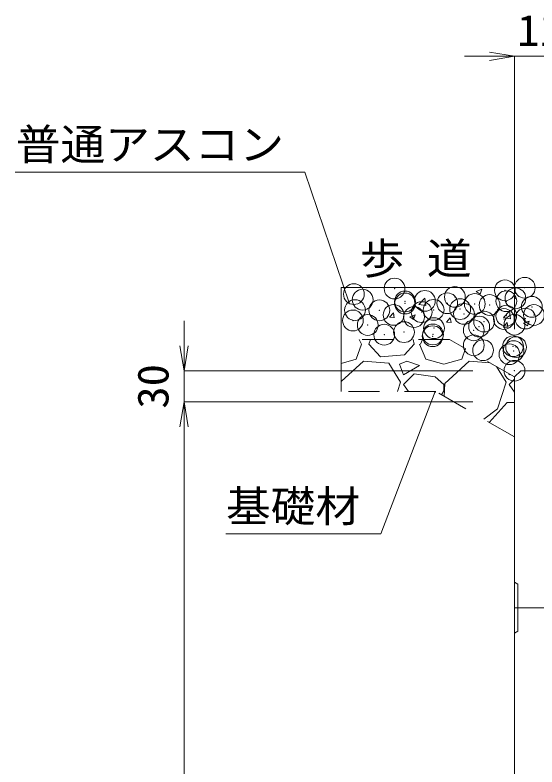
# Model space of a CAD drawing. Units: millimetres at full size; details may follow other scales. Extents: x 164402 to 209100, y 872507 to 885397.
# Drawn here: x 194752 to 195254, y 876096 to 876820 of the extents above; entities that cross this region are included whole.
import ezdxf
from ezdxf.enums import TextEntityAlignment as Align

# ---------------------------------------------------------------- set-up
doc = ezdxf.new("R2010")
doc.units = ezdxf.units.MM
doc.header["$LTSCALE"] = 40
doc.header["$PDMODE"] = 32
doc.header["$PDSIZE"] = 20
doc.linetypes.add('USER1', pattern=[1.35, 0.75, -0.6])
for name, color, linetype, lineweight in [('0_2', 7, 'Continuous', 13), ('作業エリア', 11, 'Continuous', 13), ('寸法線', 7, 'Continuous', 13), ('本体', 2, 'Continuous', 13), ('補助線', 8, 'Continuous', 13), ('ﾊｯﾁﾝｸﾞ', 7, 'Continuous', 5)]:
    doc.layers.add(name, color=color, linetype=linetype, lineweight=lineweight)
doc.styles.add('ＭＳ 明朝', font='')
doc.styles.get('ＭＳ 明朝').set_extended_font_data('MS Mincho')

# ---------------------------------------------------------------- blocks, each defined once
blk = doc.blocks.new('open_arrow')
at = {"color": 0, "linetype": 'Continuous', "lineweight": -2}
blk.add_lwpolyline([(7.5, 1.25), (0, 0), (7.5, -1.25)], dxfattribs=at)

msp = doc.modelspace()

# ---------------------------------------------------------------- linework, layer by layer
at = {"layer": '0_2'}
msp.add_line((195344.9, 876557.29), (195065.79, 876557.29), dxfattribs=at)
at = {"layer": '0_2', "linetype": 'USER1', "lineweight": 5}
for p, q in [((195170.04, 876507.29), (195065.79, 876507.29)), ((195232.4, 876471.29), (195170.04, 876507.29)), ((195156.65, 876457.29), (195065.79, 876457.29)), ((195232.4, 876413.55), (195156.65, 876457.29))]:
    msp.add_line(p, q, dxfattribs=at)
at = {"layer": '作業エリア'}
msp.add_point((195232.4, 876477.29), dxfattribs=at)
at = {"layer": '寸法線'}
for p, q in [((195184.4, 876779.86), (195392.9, 876779.86)), ((195232.4, 876517.29), (195232.4, 876779.86)), ((194914.71, 876525.29), (194914.71, 876399.29)), ((195192.4, 876477.29), (194914.71, 876477.29)), ((194914.71, 876447.29), (194914.71, 875407.29)), ((195192.4, 876447.29), (194914.71, 876447.29)), ((195192.4, 876447.29), (194914.71, 876447.29))]:
    msp.add_line(p, q, dxfattribs=at)
for points in [[(195073.54, 876542.74), (195030.75, 876668.2), (194752.07, 876668.2)], [(195156.27, 876457.29), (195103.96, 876320.4), (194954.71, 876320.4)]]:
    msp.add_lwpolyline(points, dxfattribs=at)
at = {"layer": '本体'}
for q in [(195232.4, 876471.29), (195336.15, 876477.29)]:
    msp.add_line((195238.4, 876477.29), q, dxfattribs=at)
at = {"layer": '本体', "lineweight": 20}
msp.add_line((195232.4, 876471.29), (195232.4, 875417.29), dxfattribs=at)
at = {"layer": '本体', "lineweight": 9}
for p, q in [((195232.4, 876273.79), (195235.6, 876271.79)), ((195235.6, 876271.79), (195235.6, 876226.79)), ((195235.6, 876226.79), (195232.4, 876224.79))]:
    msp.add_line(p, q, dxfattribs=at)
at = {"layer": '補助線'}
for p, q in [((195065.79, 876557.29), (195065.79, 876457.29)), ((195297.4, 876249.29), (195232.4, 876249.29))]:
    msp.add_line(p, q, dxfattribs=at)
at = {"layer": 'ﾊｯﾁﾝｸﾞ'}
for p, q in [((195089.79, 876557.29), (195089.94, 876557.18)), ((195089.94, 876557.18), (195089.98, 876557.29)), ((195065.8, 876552.58), (195065.79, 876552.67)), ((195065.79, 876552.61), (195065.81, 876552.61)), ((195195.66, 876553.63), (195199.45, 876551.08)), ((195195.67, 876553.65), (195201, 876555.7)), ((195199.45, 876551.08), (195201, 876555.68)), ((195140.37, 876541.02), (195146.3, 876547.21)), ((195147.13, 876539.97), (195146.29, 876547.21)), ((195140.36, 876541.05), (195147.13, 876540)), ((195112.32, 876528.76), (195115.99, 876533.13)), ((195112.32, 876528.76), (195116.88, 876528.36)), ((195116.8, 876528.34), (195115.92, 876533.12)), ((195131.64, 876529.07), (195136.98, 876531.12)), ((195131.64, 876529.06), (195135.43, 876526.5)), ((195135.43, 876526.5), (195136.97, 876531.1)), ((195166.98, 876523.98), (195170.65, 876528.35)), ((195171.46, 876523.56), (195170.57, 876528.34)), ((195221.68, 876528.44), (195228.46, 876527.38)), ((195221.69, 876528.41), (195227.63, 876534.59)), ((195228.45, 876527.36), (195227.61, 876534.59)), ((195166.98, 876523.97), (195171.53, 876523.58)), ((195221.63, 876519.19), (195225.31, 876523.57)), ((195226.11, 876518.78), (195225.23, 876523.56)), ((195241.15, 876522.97), (195246.49, 876525.02)), ((195241.15, 876522.95), (195244.94, 876520.4)), ((195244.93, 876520.4), (195246.48, 876525)), ((195221.63, 876519.19), (195226.19, 876518.79)), ((195083.04, 876507.29), (195085.12, 876502.77)), ((195092.24, 876502.77), (195093.93, 876507.29)), ((195135.92, 876502.77), (195135.02, 876507.29)), ((195142.02, 876502.77), (195143.96, 876507.29)), ((195080.04, 876488.54), (195085.12, 876502.77)), ((195103.41, 876490.57), (195092.24, 876502.77)), ((195135.92, 876502.77), (195126.78, 876492.61)), ((195141, 876502.77), (195147.1, 876488.54)), ((195182.13, 876500.31), (195182.46, 876500.44)), ((195182.37, 876500.17), (195182.45, 876500.43)), ((195126.78, 876492.61), (195103.41, 876490.57)), ((195181.64, 876488.54), (195185.21, 876498.53)), ((195065.79, 876484.35), (195080.04, 876488.54)), ((195087.16, 876486.51), (195065.79, 876467.01)), ((195111.54, 876484.48), (195087.16, 876486.51)), ((195122.72, 876466.19), (195111.54, 876484.48)), ((195128.81, 876486.51), (195121.7, 876483.46)), ((195141, 876482.45), (195128.81, 876486.51)), ((195147.1, 876488.54), (195164.37, 876483.46)), ((195164.37, 876483.46), (195181.64, 876488.54)), ((195188.76, 876486.51), (195165.39, 876465.17)), ((195208.94, 876484.83), (195188.76, 876486.51)), ((195121.7, 876483.46), (195125.76, 876473.3)), ((195125.76, 876473.3), (195141, 876482.45)), ((195224.32, 876466.19), (195215.1, 876481.27)), ((195135.92, 876474.32), (195125.76, 876464.16)), ((195156.24, 876471.27), (195135.92, 876474.32)), ((195164.37, 876464.16), (195156.24, 876471.27)), ((195226.9, 876474.46), (195227.36, 876473.3)), ((195227.36, 876473.3), (195228.12, 876473.76)), ((195119.87, 876457.29), (195122.72, 876466.19)), ((195125.76, 876464.16), (195130.34, 876457.29)), ((195164.37, 876458.06), (195164.37, 876464.16)), ((195165.39, 876465.17), (195164.79, 876452.59)), ((195216.19, 876440.79), (195224.32, 876466.19)), ((195232.4, 876469.19), (195227.36, 876464.16)), ((195227.36, 876464.16), (195232.4, 876456.61)), ((195162.17, 876454.1), (195164.37, 876458.06)), ((195208.01, 876427.63), (195225.33, 876446.89)), ((195225.33, 876446.89), (195232.4, 876446.89)), ((195202.94, 876430.56), (195216.19, 876440.79))]:
    msp.add_line(p, q, dxfattribs=at)
for p in [(195117.07, 876556.36), (195223.2, 876554.65), (195242.28, 876557.16), (195077.95, 876551), (195175.08, 876548.31), (195233.33, 876546.95), (195086.38, 876545.65), (195127.06, 876543.93), (195127.14, 876542), (195146.22, 876544.51), (195167.74, 876542.21), (195194.21, 876541.59), (195208.42, 876540.5), (195224.6, 876544.19), (195079.02, 876535.66), (195102.45, 876535.42), (195143.13, 876533.7), (195154.63, 876535.87), (195180.16, 876536.56), (195249.09, 876538.78), (195077.02, 876525.63), (195116.14, 876531), (195135.72, 876528.93), (195183.81, 876531.98), (195222.23, 876527.1), (195224.48, 876530.26), (195242.86, 876527.46), (195251.09, 876530.9), (195091.28, 876521.3), (195155.03, 876518.26), (195198.42, 876519.83), (195203.16, 876524.59), (195232.41, 876521.59), (195107.1, 876511.95), (195126.17, 876514.46), (195153.98, 876512.2), (195193.28, 876516.22), (195153.71, 876510.51), (195193.26, 876501.76), (195202.19, 876497.05), (195231.04, 876500.85), (195231.48, 876496.22), (195233.93, 876500.04), (195227.52, 876493.16)]:
    msp.add_point(p, dxfattribs=at)

# ---------------------------------------------------------------- block references
at = {"layer": '寸法線'}
for p, xscale, yscale, rotation in [((195232.4, 876779.86), 3.2, 3.2, 180), ((195073.54, 876542.74), 0.16, 0.16, 108.8), ((194914.71, 876477.29), 3.2, 3.2, 90), ((195156.27, 876457.29), 0.16, 0.16, 249.1), ((194914.71, 876447.29), 3.2, 3.2, 270), ((194914.71, 876447.29), 3.2, 3.2, 270)]:
    msp.add_blockref('open_arrow', p, dxfattribs=dict(at, xscale=xscale, yscale=yscale, rotation=rotation))

# ---------------------------------------------------------------- texts
at = {"layer": '0_2', "style": 'ＭＳ 明朝', "width": 1.05}
msp.add_text('歩 道', height=30.02, dxfattribs=at).set_placement((195083.68, 876561.29), align=Align.BOTTOM_LEFT)
at = {"layer": '寸法線', "style": 'ＭＳ 明朝', "width": 1.05}
msp.add_text('112.5', height=30.02, dxfattribs=at).set_placement((195288.65, 876804.86), align=Align.MIDDLE_CENTER)
for s, p in [('普通アスコン', (195010.75, 876710.03)), ('基礎材', (195083.96, 876361.89))]:
    msp.add_text(s, height=30.02, dxfattribs=at).set_placement(p, align=Align.TOP_RIGHT)
msp.add_text('30', height=30.02, rotation=90, dxfattribs=at).set_placement((194884.71, 876462.29), align=Align.MIDDLE_CENTER)

doc.saveas('drawing.dxf')
